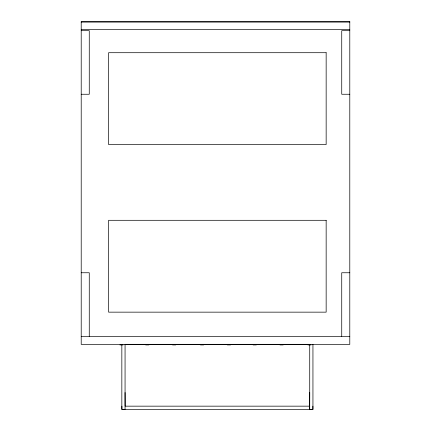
<?xml version="1.0" encoding="UTF-8"?>
<svg xmlns="http://www.w3.org/2000/svg" width="431" height="431" viewBox="0 0 431 431"><rect width="100%" height="100%" fill="white"/><g stroke="black" fill="none" stroke-linecap="round" stroke-linejoin="round"><path stroke-width="0.65" d="M309.652 409.38L309.722 392.517M81.211 22.089L349.789 22.089M81.211 29.61L349.789 29.61M81.211 30.682L89.265 30.682L89.265 94.254L81.211 94.254M349.789 30.682L341.735 30.682L341.735 94.254L349.789 94.254M81.211 272.753L89.265 272.753L89.265 336.325M349.789 272.753L341.735 272.753L341.735 336.325M81.211 336.325L349.789 336.325M119.883 344.924L123.11 344.924M145.667 344.924L148.894 344.924M172.529 344.924L175.751 344.924M200.458 344.924L203.68 344.924M227.32 344.924L230.542 344.924M253.099 344.924L256.326 344.924M279.961 344.924L283.183 344.924M307.89 344.924L311.117 344.924M309.652 406.158L125.135 406.158L125.065 392.517M312.944 344.315L312.944 409.45L309.722 409.45L309.722 344.315L125.065 344.315L125.065 409.45L121.838 409.45L121.838 344.315M312.879 406.158L312.879 409.38L121.908 409.38L121.908 406.158M349.789 21.55L81.211 21.55L81.211 344.385L349.789 344.385L349.789 21.55M326.154 52.706L108.607 52.706L108.607 144.557L326.154 144.557L326.154 52.706M326.154 220.3L108.607 220.3L108.607 312.152L326.154 312.152L326.154 220.3"/></g></svg>
